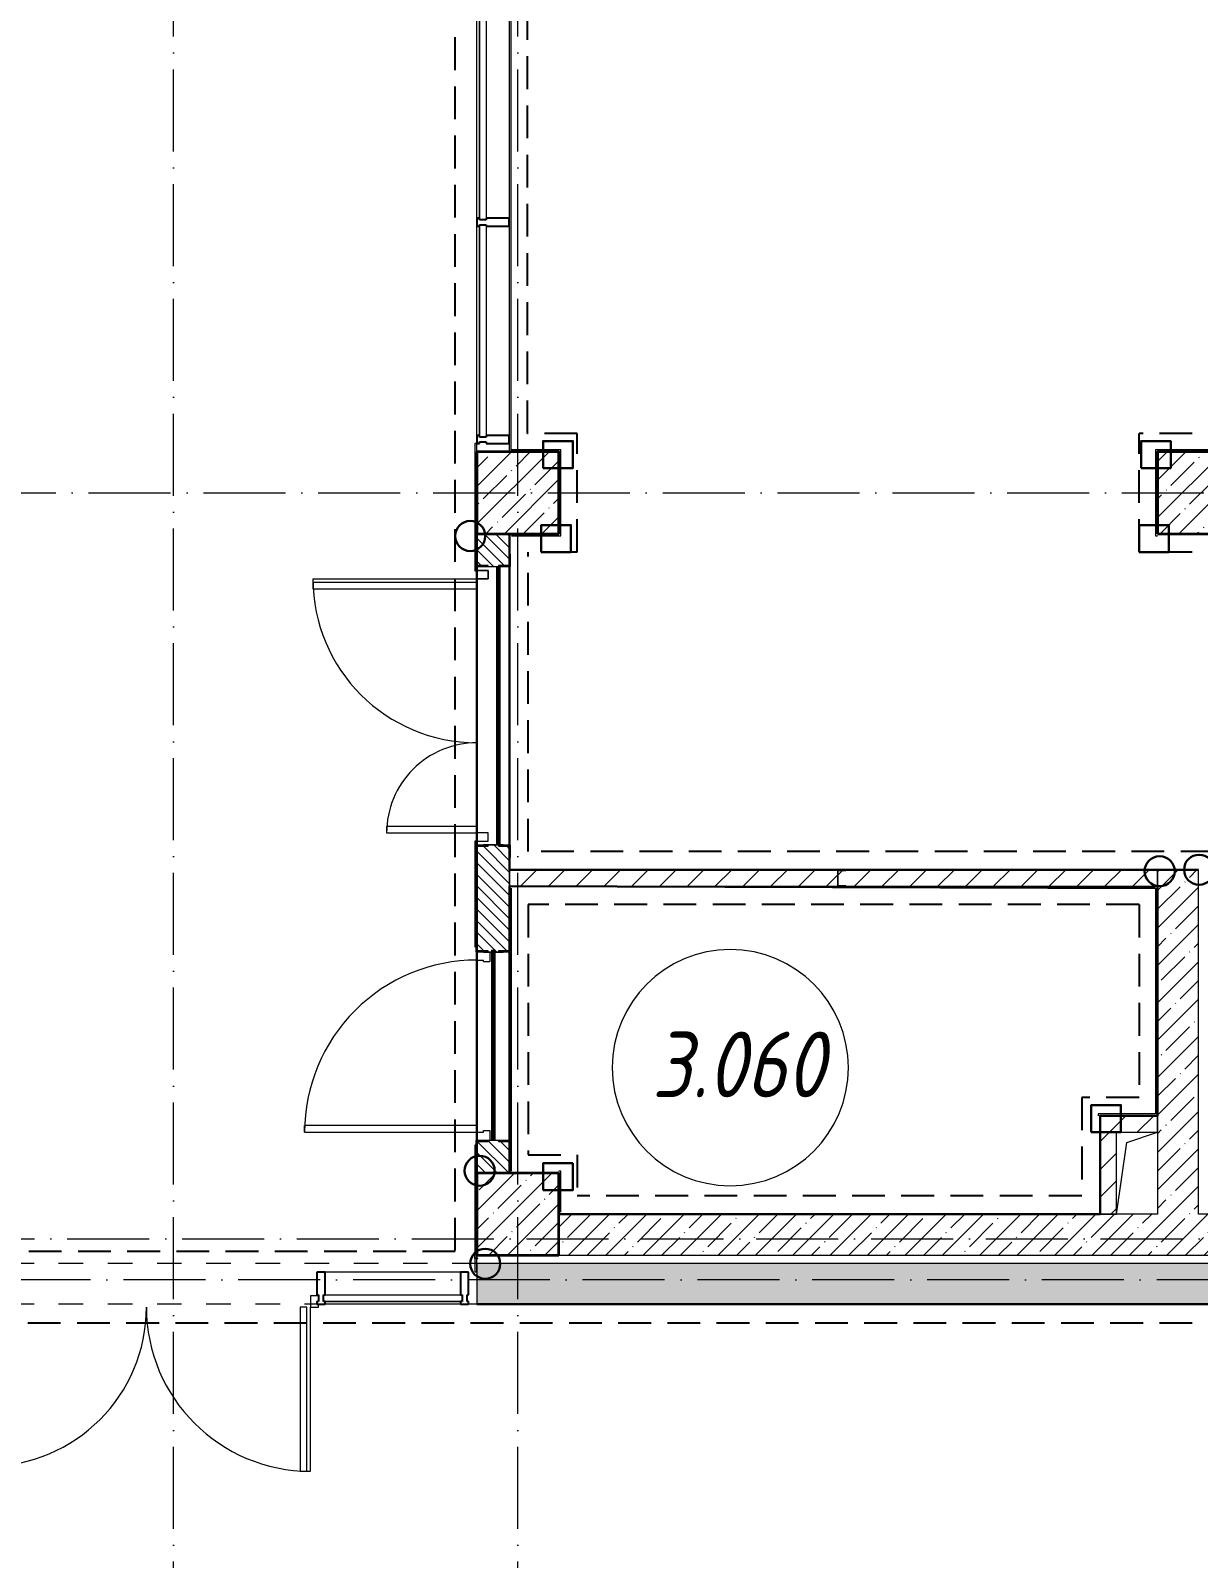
# Model space of a CAD drawing. Header units: millimetres. Extents: x -213536 to 1564669, y -45299 to 942238.
# Drawn here: x 439921 to 447042, y 434735 to 444054 of the extents above; entities that cross this region are included whole.
import ezdxf

# ---------------------------------------------------------------- set-up
doc = ezdxf.new("R2010")
doc.units = ezdxf.units.MM
for name, pattern in [('50_200_ШТРИХ_1Т_ш5_п1_п1_', [700, 500, -100, 0, -100]), ('Штрих короткий', [300, 150, -150]), ('Штриховая _2 мм - 1 мм_', [300, 200, -100])]:
    doc.linetypes.add(name, pattern=pattern)
for name, color, linetype, lineweight in [('0-1', 7, 'Continuous', 5), ('0-2', 7, 'Continuous', 9), ('2) ПГП 4м', 4, 'Continuous', 30), ('2.2) ПГП двери 2.4 -', 134, 'Continuous', 60), ('3) ЖБ 4м', 3, 'Continuous', 30), ('4) Метл уголки', 6, 'Continuous', 30), ('5) Швы', 2, 'Continuous', 30), ('Двери', 7, 'Continuous', 9), ('Импосты витража', 7, 'Continuous', 9), ('Импосты витража-1', 7, 'Continuous', 25), ('Каркас_Импост', 7, 'Continuous', 13), ('Марки помещений', 7, 'Continuous', 9), ('Несущие колонны', 7, 'Continuous', 9), ('Несущие колонны-1', 7, 'Continuous', 35), ('Обобщенные модели', 7, 'Continuous', 9), ('Оси-2', 7, '50_200_ШТРИХ_1Т_ш5_п1_п1_', 9), ('Остекление-1', 7, 'Continuous', 9), ('Открывание-1', 7, 'Continuous', 9), ('Панель', 7, 'Continuous', 13), ('Перемычка-1', 7, 'Штрих короткий', 9), ('Стены-1', 7, 'Continuous', 13), ('Штриховка разреза-1', 7, 'Continuous', 9), ('Элементы узлов', 7, 'Continuous', 9)]:
    doc.layers.add(name, color=color, linetype=linetype, lineweight=lineweight)
doc.layers.add('СТ-1_1', color=7, linetype='Штриховая _2 мм - 1 мм_', lineweight=90, true_color=0x888888)
doc.layers.get('0-2').off()
doc.styles.add('ISOCPEUR_I_2', font='isocpeui.ttf', dxfattribs={"width": 0.85, "height": 2.3})
pattern_1 = [(45, (0, 0), (-114.04925, 114.04925), []), (45, (114.05, 0), (-114.04925, 114.04925), [201.612, -40.322, 3.353, -36.97])]
pattern_2 = [(45, (0, 0), (-84.8528, 84.8528), [])]

# ---------------------------------------------------------------- blocks, each defined once
blk = doc.blocks.new('Ось 3 этаж')
at = {"layer": 'Оси-2'}
for p, q in [((440792.1, 423014.8), (440792.1, 477896.8)), ((442892.1, 423014.8), (442892.1, 477896.8)), ((428373.3, 441235.4), (459092.1, 441235.4)), ((429643.3, 436685.4), (456492.1, 436685.4)), ((536900.4, 436435.4), (428373.3, 436435.4))]:
    blk.add_line(p, q, dxfattribs=at)
blk = doc.blocks.new('BSC_Колонна _Прямоугольная - 500х500-V123-АИ2_03_План отделки стен 3-го этажа _Часть 2_')
at = {"layer": 'Несущие колонны'}
h = blk.add_hatch(dxfattribs=at)
h.set_pattern_fill('FP_113', color=256, style=0, pattern_type=2)
h.set_pattern_definition([(45, (-12200, -11600), (-114.0493, 114.0493), []), (45, (-12085.95, -11600), (-114.0493, 114.0493), [201.612, -40.322, 3.353, -36.97])])
h.paths.add_polyline_path([(-250, -250), (250, -250), (250, 250), (-250, 250)], flags=0)
at = {"layer": 'Несущие колонны-1'}
for p, q in [((250, 250), (-250, 250)), ((-250, 250), (-250, -250)), ((250, -250), (250, 250)), ((-250, -250), (250, -250))]:
    blk.add_line(p, q, dxfattribs=at)
blk = doc.blocks.new('BSC_Колонна _Прямоугольная - 500х700-V155-АИ2_03_План отделки стен 3-го этажа _Часть 2_')
at = {"layer": 'Несущие колонны'}
h = blk.add_hatch(dxfattribs=at)
h.set_pattern_fill('FP_144', color=256, style=0, pattern_type=2)
h.set_pattern_definition([(315, (-16000, 16450), (114.0493, 114.0493), []), (315, (-16000, 16335.95), (114.0493, 114.0493), [201.612, -40.322, 3.353, -36.97])])
h.paths.add_polyline_path([(-250, -350), (250, -350), (250, 350), (-250, 350), (-250, 4.4)], flags=0)
at = {"layer": 'Несущие колонны-1'}
for p, q in [((250, 350), (-250, 350)), ((-250, 350), (-250, -350)), ((250, -350), (250, 350)), ((-250, -350), (250, -350))]:
    blk.add_line(p, q, dxfattribs=at)
blk = doc.blocks.new('Дверь_СКБ_1Ст_Внутренняя_ШЕР - СОШ_Д-15__Дв_1150x2100h_Кладовые инвентаря_EI30-28689214-АИ2_03_План отделки стен 3-го этажа _Часть 2_')
at = {"layer": 'Каркас_Импост'}
for p, q in [((-512.5, 100), (-562.5, 100)), ((-512.5, 100), (-512.5, 60)), ((587.5, 100), (537.5, 100)), ((537.5, 100), (537.5, 60)), ((587.5, 100), (587.5, 20)), ((-562.5, 31), (-562.5, 20)), ((-502.5, 20), (-562.5, 20)), ((-512.5, 60), (-502.5, 60)), ((-502.5, 60), (-502.5, 20)), ((527.5, 60), (537.5, 60)), ((527.5, 60), (527.5, 20)), ((587.5, 20), (527.5, 20))]:
    blk.add_line(p, q, dxfattribs=at)
at = {"layer": 'Открывание-1'}
blk.add_arc((-512.5, 100), 1050, 360, 90, dxfattribs=at)
at = {"layer": 'Панель'}
for p, q in [((-512.5, 1150), (-472.5, 1150)), ((-512.5, 1150), (-512.5, 100)), ((-472.5, 100), (-472.5, 1150)), ((-512.5, 100), (-472.5, 100))]:
    blk.add_line(p, q, dxfattribs=at)
blk = doc.blocks.new('Проем_Дверь_Прямоугольный - 1700х2400h_дверные проемы-28704395-АИ2_03_План отделки стен 3-го этажа _Часть 2_')
at = {"layer": 'Перемычка-1'}
for p, q in [((850, 100), (-850, 100)), ((850, -100), (-850, -100))]:
    blk.add_line(p, q, dxfattribs=at)
blk = doc.blocks.new('PNS_Панель прямоугольная2 - Нр_Стекло - 40мм-28950638-АИ2_03_План отделки стен 3-го этажа _Часть 2_')
at = {"layer": 'Остекление-1'}
for p, q in [((-637.5, 40), (637.5, 40)), ((-647.5, 0), (647.5, 0)), ((637.5, 0), (-637.5, 0))]:
    blk.add_line(p, q, dxfattribs=at)
blk = doc.blocks.new('Прямоугольный импост - Импост структурный с накладкой - 180мм-27189186-АИ2_03_План отделки стен 3-го этажа _Часть 2_')
at = {"layer": 'Импосты витража'}
blk.add_line((11950, 17675), (11950, 18950), dxfattribs=at)
blk = doc.blocks.new('Прямоугольный импост - Импост структурный с накладкой - 180мм-26940403-АИ2_03_План отделки стен 3-го этажа _Часть 2_')
at = {"layer": 'Импосты витража-1'}
for p, q in [((-25, 0), (-25, 17)), ((-25, 17), (25, 17)), ((-15, 0), (-25, 0)), ((-15, -40), (-15, 0)), ((25, 0), (15, 0)), ((15, 0), (15, -40)), ((25, 17), (25, 0)), ((-25, -180), (-25, -40)), ((-25, -40), (-15, -40)), ((15, -40), (25, -40)), ((25, -40), (25, -180)), ((25, -180), (-25, -180))]:
    blk.add_line(p, q, dxfattribs=at)
blk = doc.blocks.new('Дверь_Витражная_СКБ_2Ст2 - ДВВ_ДАО_СОШ_Коридор_отсек-35586415-АИ2_03_План отделки стен 3-го этажа _Часть 2_')
at = {"layer": 'Двери'}
for p, q in [((-985, -1005), (-985, -35)), ((985, -1035), (985, -35))]:
    blk.add_line(p, q, dxfattribs=at)
for centre, radius, start, end in [((-985, -35), 970, 270, 0), ((985, -35), 1000, 180, 270)]:
    blk.add_arc(centre, radius, start, end, dxfattribs=at)
at = {"layer": 'Элементы узлов'}
for p, q in [((-1035, 35), (-985, 35)), ((-985, 35), (-1035, 35)), ((-985, 35), (-985, -35)), ((-985, -35), (-985, 35)), ((1035, 35), (985, 35)), ((985, 35), (985, -35)), ((1035, 35), (985, 35)), ((985, 35), (985, -35)), ((-1035, -35), (-1035, -17)), ((-1035, -17), (-1035, -35)), ((-985, -35), (-1035, -35)), ((-1035, -35), (-985, -35)), ((-945, -35), (-985, -35)), ((-985, -35), (-985, -1005)), ((-945, -1005), (-945, -35)), ((923, -35), (923, -1035)), ((963, -35), (923, -35)), ((963, -1035), (963, -35)), ((985, -35), (1035, -35)), ((985, -35), (1035, -35)), ((1035, -35), (1035, -17)), ((1035, -35), (1035, -17)), ((-985, -1005), (-945, -1005)), ((923, -1035), (963, -1035))]:
    blk.add_line(p, q, dxfattribs=at)
blk = doc.blocks.new('PNS_Панель прямоугольная2 - Нр_Стекло - 40мм-26940512-АИ2_03_План отделки стен 3-го этажа _Часть 2_')
at = {"layer": 'Остекление-1'}
for p, q in [((-412.5, 40), (412.5, 40)), ((-422.5, 0), (422.5, 0)), ((412.5, 0), (-412.5, 0))]:
    blk.add_line(p, q, dxfattribs=at)
blk = doc.blocks.new('Прямоугольный импост - Импост структурный с накладкой - 180мм-26940402-АИ2_03_План отделки стен 3-го этажа _Часть 2_')
at = {"layer": 'Импосты витража-1'}
for p, q in [((-25, 0), (-25, 17)), ((-25, 17), (25, 17)), ((-15, 0), (-25, 0)), ((-15, -40), (-15, 0)), ((25, 0), (15, 0)), ((15, 0), (15, -40)), ((25, 17), (25, 0)), ((-25, -180), (-25, -40)), ((-25, -40), (-15, -40)), ((15, -40), (25, -40)), ((25, -40), (25, -180)), ((25, -180), (-25, -180))]:
    blk.add_line(p, q, dxfattribs=at)
blk = doc.blocks.new('Прямоугольный импост - Импост структурный с накладкой - 180мм-23818297-АИ2_03_План отделки стен 3-го этажа _Часть 2_')
at = {"layer": 'Импосты витража'}
for p, q in [((11850, 11247), (11025, 11247)), ((11850, 11050), (11025, 11050))]:
    blk.add_line(p, q, dxfattribs=at)
blk = doc.blocks.new('Проем_Дверь_Прямоугольный - 4000х2400h_витражные проемы-26940178-АИ2_03_План отделки стен 3-го этажа _Часть 2_')
at = {"layer": 'Перемычка-1'}
for p, q in [((2000, 125), (-2000, 125)), ((2000, -125), (-2000, -125))]:
    blk.add_line(p, q, dxfattribs=at)
blk = doc.blocks.new('154_Фахверк_СКБ_Швеллер - Тип_100_3960-28318856-АИ2_03_План отделки стен 3-го этажа _Часть 2_')
at = {"layer": 'Обобщенные модели'}
for p, q in [((175, 50), (125, 50)), ((125, 50), (125, -50)), ((128, 47), (175, 47)), ((128, -47), (128, 47)), ((175, 47), (175, 50)), ((125, -50), (175, -50)), ((175, -47), (128, -47)), ((175, -50), (175, -47))]:
    blk.add_line(p, q, dxfattribs=at)
blk = doc.blocks.new('154_Стойка_СКБ_Уголок - СМ-2180_200-28268025-АИ2_03_План отделки стен 3-го этажа _Часть 2_')
at = {"layer": 'Обобщенные модели'}
for p, q in [((125, 156), (125, 81)), ((200, 156), (125, 156)), ((131, 81), (131, 150)), ((131, 150), (200, 150)), ((200, 150), (200, 156)), ((125, 81), (131, 81)), ((131, 19), (125, 19)), ((125, 19), (125, -56)), ((131, -50), (131, 19)), ((125, -56), (200, -56)), ((200, -50), (131, -50)), ((200, -56), (200, -50))]:
    blk.add_line(p, q, dxfattribs=at)
blk = doc.blocks.new('Стойка_Влож_Полоса боковая - Полоса-28213942-АИ2_03_План отделки стен 3-го этажа _Часть 2_')
at = {"layer": 'Обобщенные модели'}
for p, q in [((-5, 60), (0, 60)), ((-5, -60), (-5, 60)), ((0, 31), (0, -31)), ((0, -60), (-5, -60))]:
    blk.add_line(p, q, dxfattribs=at)
blk = doc.blocks.new('Фахверк_СКБ_Уголок - 200_3550_зеркало-28264001-АИ2_03_План отделки стен 3-го этажа _Часть 2_')
at = {"layer": 'Обобщенные модели'}
for p, q in [((200, 156), (125, 156)), ((125, 156), (125, 81)), ((131, 81), (131, 150)), ((131, 150), (200, 150)), ((200, 150), (200, 156)), ((125, 81), (131, 81)), ((131, 19), (125, 19)), ((125, 19), (125, -56)), ((131, -50), (131, 19)), ((125, -56), (200, -56)), ((200, -50), (131, -50)), ((200, -56), (200, -50))]:
    blk.add_line(p, q, dxfattribs=at)
blk = doc.blocks.new('154_Стойка_СКБ_Уголок - СМ-2480_200-28346303-АИ2_03_План отделки стен 3-го этажа _Часть 2_')
at = {"layer": 'Обобщенные модели'}
for p, q in [((125, 156), (125, 81)), ((200, 156), (125, 156)), ((131, 81), (131, 150)), ((131, 150), (200, 150)), ((200, 150), (200, 156)), ((125, 81), (131, 81)), ((131, 19), (125, 19)), ((125, 19), (125, -56)), ((131, -50), (131, 19)), ((125, -56), (200, -56)), ((200, -50), (131, -50)), ((200, -56), (200, -50))]:
    blk.add_line(p, q, dxfattribs=at)
blk = doc.blocks.new('AR_Отверстие прямоугольное _в плите_ - AR_Отверстие прямоугольное _в плите_-V252-АИ2_03_План отделки стен 3-го этажа _Часть 2_')
at = {"layer": 'Обобщенные модели'}
for p, q in [((-125, -250), (-62.5, 187.5)), ((-62.5, 187.5), (125, 250))]:
    blk.add_line(p, q, dxfattribs=at)
blk = doc.blocks.new('Проем_Дверь_Прямоугольный - 2800х2400h_витражные проемы-35317414-АИ2_03_План отделки стен 3-го этажа _Часть 2_')
at = {"layer": 'Перемычка-1'}
for p, q in [((1400, 100), (-1400, 100)), ((1400, -100), (-1400, -100))]:
    blk.add_line(p, q, dxfattribs=at)
blk = doc.blocks.new('Дверь_Витражная_СКБ_2Ст2 - ДВВ_ДАО_СОШ_Классы-V283-АИ2_03_План отделки стен 3-го этажа _Часть 2_')
at = {"layer": 'Двери'}
for p, q in [((775, 1035), (775, 35)), ((-775, 585), (-775, 35))]:
    blk.add_line(p, q, dxfattribs=at)
for centre, radius, start, end in [((775, 35), 1000, 90, 180), ((-775, 35), 550, 360, 90)]:
    blk.add_arc(centre, radius, start, end, dxfattribs=at)
at = {"layer": 'Элементы узлов'}
for p, q in [((753, 1035), (713, 1035)), ((713, 1035), (713, 35)), ((753, 35), (753, 1035)), ((-735, 585), (-775, 585)), ((-775, 585), (-775, 35)), ((-735, 35), (-735, 585)), ((-825, 35), (-825, -35)), ((-775, 35), (-825, 35)), ((-775, 35), (-825, 35)), ((-825, 35), (-825, -35)), ((-775, 35), (-735, 35)), ((-775, -35), (-775, 35)), ((-775, -35), (-775, 35)), ((713, 35), (753, 35)), ((775, -35), (775, 35)), ((775, 35), (823, 35)), ((775, 35), (775, -35)), ((823, 35), (775, 35)), ((825, 35), (825, -35)), ((825, -35), (825, 35)), ((-825, -35), (-775, -35)), ((-825, -35), (-775, -35)), ((825, -35), (775, -35)), ((775, -35), (825, -35))]:
    blk.add_line(p, q, dxfattribs=at)
blk = doc.blocks.new('0125-Р-ОО-Ш2-АР-о_23_10_2024_rvt-1-АИ2_03_План отделки стен 3-го этажа _Часть 2_')
at = {"layer": 'Несущие колонны'}
h = blk.add_hatch(dxfattribs=at)
h.set_pattern_fill('FP_2', color=256, style=0, pattern_type=2)
h.set_pattern_definition(pattern_1)
h.paths.add_polyline_path([(11950, 15750), (12450, 15750), (12450, 16250), (11950, 16250), (11950, 16189.5)], flags=0)
at = {"layer": 'Штриховка разреза-1'}
h = blk.add_hatch(dxfattribs=at)
h.set_pattern_fill('FP_1', color=256, style=0, pattern_type=2)
h.set_pattern_definition([(135, (0, 0), (-35.35534, -35.35534), [])])
h.paths.add_polyline_path([(12144, 11850), (12150, 11850), (12150, 12044), (12081, 12044), (12081, 12050), (12019, 12050), (12019, 12044), (11950, 12044), (11950, 11850)], flags=0)
h.paths.add_polyline_path([(12081, 13200), (12081, 13206), (12150, 13206), (12150, 13844), (12081, 13844), (12081, 13850), (12019, 13850), (12019, 13844), (11950, 13844), (11950, 13206), (12019, 13206), (12019, 13200)], flags=0)
h.paths.add_polyline_path([(12081, 15550), (12081, 15556), (12150, 15556), (12150, 15750), (11950, 15750), (11950, 15556), (12019, 15556), (12019, 15550)], flags=0)
h = blk.add_hatch(dxfattribs=at)
h.set_pattern_fill('FP_3', color=256, style=0, pattern_type=2)
h.set_pattern_definition(pattern_2)
h.paths.add_polyline_path([(16100, 13600), (16100, 13700), (14200, 13700), (14200, 13697), (14153, 13697), (14153, 13603), (14200, 13603), (14200, 13600), (14250, 13600)], flags=0)
h.paths.add_polyline_path([(14150, 13600), (14150, 13700), (12150, 13700), (12150, 13600), (12717.6, 13600)], flags=0)
h = blk.add_hatch(dxfattribs=at)
h.set_pattern_fill('FP_2', color=256, style=0, pattern_type=2)
h.set_pattern_definition(pattern_1)
h.paths.add_polyline_path([(16350, 11600), (16350, 13700), (16100, 13700), (16100, 11600)], flags=0)
h = blk.add_hatch(dxfattribs=at)
h.set_pattern_fill('FP_3', color=256, style=0, pattern_type=2)
h.set_pattern_definition(pattern_2)
h.paths.add_polyline_path([(15850, 11600), (15850, 12200), (15750, 12200), (15750, 11600)], flags=0)
h = blk.add_hatch(dxfattribs=at)
h.set_pattern_fill('FP_3', color=256, style=0, pattern_type=2)
h.set_pattern_definition(pattern_2)
h.paths.add_polyline_path([(16100, 12100), (16100, 12200), (15850, 12200), (15850, 12100)], flags=0)
h = blk.add_hatch(dxfattribs=at)
h.set_pattern_fill('FP_2', color=256, style=0, pattern_type=2)
h.set_pattern_definition(pattern_1)
h.paths.add_polyline_path([(25200, 11350), (25200, 11600), (21100, 11600), (21100, 11350), (23901.5, 11350)], flags=0)
h.paths.add_polyline_path([(19950, 11350), (19950, 11600), (12450, 11600), (12450, 11350), (16445.6, 11350)], flags=0)
h = blk.add_hatch(dxfattribs=at)
h.set_pattern_fill('FP_2', color=256, style=0, pattern_type=2)
h.set_pattern_definition(pattern_1)
h.paths.add_polyline_path([(23901.5, 11050), (25900, 11050), (25900, 11300), (21100, 11300), (21100, 11050)], flags=0)
h.paths.add_polyline_path([(19950, 11050), (19950, 11300), (11950, 11300), (11950, 11050), (16445.6, 11050)], flags=0)
h.paths.add_polyline_path([(7950, 11050), (7950, 11300), (400, 11300), (400, 11050), (5261.7, 11050)], flags=0)
at = {"layer": 'Несущие колонны-1'}
for p, q in [((12450, 16250), (11950, 16250)), ((11950, 16250), (11950, 15750)), ((12450, 15750), (12450, 16250)), ((11950, 15750), (12450, 15750))]:
    blk.add_line(p, q, dxfattribs=at)
at = {"layer": 'Стены-1'}
for p, q in [((11950, 15750), (11950, 15625)), ((12150, 15750), (11950, 15750)), ((12150, 15625), (12150, 15750)), ((12019, 15550), (12081, 15550)), ((11950, 13775), (11950, 13275)), ((12150, 13275), (12150, 13775)), ((14150, 13700), (12150, 13700)), ((12150, 13700), (12150, 13600)), ((16100, 13700), (14200, 13700)), ((16100, 13700), (16100, 11600)), ((16350, 13700), (16100, 13700)), ((16100, 13600), (16100, 13700)), ((16350, 11600), (16350, 13700)), ((12150, 13600), (14150, 13600)), ((14200, 13600), (16100, 13600)), ((15850, 12200), (15750, 12200)), ((15750, 12200), (15750, 11600)), ((16100, 12200), (15850, 12200)), ((16100, 12100), (16100, 12200)), ((12081, 12050), (12019, 12050)), ((15850, 11600), (15850, 12100)), ((15850, 12100), (16100, 12100)), ((11950, 11975), (11950, 11850)), ((12150, 11850), (12150, 11975)), ((16100, 11600), (12450, 11600)), ((15750, 11600), (15850, 11600)), ((18800, 11600), (16350, 11600)), ((19950, 11300), (11950, 11300)), ((11950, 11300), (11950, 11050)), ((12450, 11350), (19950, 11350)), ((11950, 11050), (19950, 11050))]:
    blk.add_line(p, q, dxfattribs=at)
at = {"layer": '0-2'}
for name, p, rotation in [('Проем_Дверь_Прямоугольный - 2800х2400h_витражные проемы-35317414-АИ2_03_План отделки стен 3-го этажа _Часть 2_', (12050, 17650), 269.9999999999999), ('PNS_Панель прямоугольная2 - Нр_Стекло - 40мм-28950638-АИ2_03_План отделки стен 3-го этажа _Часть 2_', (11967, 18312.5), 269.999999999999), ('PNS_Панель прямоугольная2 - Нр_Стекло - 40мм-28950638-АИ2_03_План отделки стен 3-го этажа _Часть 2_', (11967, 16987.5), 269.999999999999), ('BSC_Колонна _Прямоугольная - 500х700-V155-АИ2_03_План отделки стен 3-го этажа _Часть 2_', (16450, 16000), 89.9999999999999), ('Фахверк_СКБ_Уголок - 200_3550_зеркало-28264001-АИ2_03_План отделки стен 3-го этажа _Часть 2_', (12100, 15425), 89.99999999999993), ('Дверь_Витражная_СКБ_2Ст2 - ДВВ_ДАО_СОШ_Классы-V283-АИ2_03_План отделки стен 3-го этажа _Часть 2_', (11985, 14700), 89.99999999999676), ('Проем_Дверь_Прямоугольный - 1700х2400h_дверные проемы-28704395-АИ2_03_План отделки стен 3-го этажа _Часть 2_', (12050, 14700), 269.9999999999999), ('154_Стойка_СКБ_Уголок - СМ-2480_200-28346303-АИ2_03_План отделки стен 3-го этажа _Часть 2_', (12000, 13975), 269.9999999999999), ('Стойка_Влож_Полоса боковая - Полоса-28213942-АИ2_03_План отделки стен 3-го этажа _Часть 2_', (12050, 13850), 269.9999999999999), ('154_Стойка_СКБ_Уголок - СМ-2180_200-28268025-АИ2_03_План отделки стен 3-го этажа _Часть 2_', (12100, 13075), 89.99999999999993), ('Дверь_СКБ_1Ст_Внутренняя_ШЕР - СОШ_Д-15__Дв_1150x2100h_Кладовые инвентаря_EI30-28689214-АИ2_03_План отделки стен 3-го этажа _Часть 2_', (12050, 12612.5), 89.99999999999993), ('Стойка_Влож_Полоса боковая - Полоса-28213942-АИ2_03_План отделки стен 3-го этажа _Часть 2_', (12050, 13200), 89.99999999999993), ('Фахверк_СКБ_Уголок - 200_3550_зеркало-28264001-АИ2_03_План отделки стен 3-го этажа _Часть 2_', (12000, 12175), 269.9999999999999)]:
    blk.add_blockref(name, p, dxfattribs=dict(at, rotation=rotation))
for name, p in [('Прямоугольный импост - Импост структурный с накладкой - 180мм-27189186-АИ2_03_План отделки стен 3-го этажа _Часть 2_', (0, 0)), ('Прямоугольный импост - Импост структурный с накладкой - 180мм-27189186-АИ2_03_План отделки стен 3-го этажа _Часть 2_', (0, -1325)), ('154_Фахверк_СКБ_Швеллер - Тип_100_3960-28318856-АИ2_03_План отделки стен 3-го этажа _Часть 2_', (14025, 13650)), ('AR_Отверстие прямоугольное _в плите_ - AR_Отверстие прямоугольное _в плите_-V252-АИ2_03_План отделки стен 3-го этажа _Часть 2_', (15975, 11850)), ('BSC_Колонна _Прямоугольная - 500х500-V123-АИ2_03_План отделки стен 3-го этажа _Часть 2_', (12200, 11600)), ('Проем_Дверь_Прямоугольный - 4000х2400h_витражные проемы-26940178-АИ2_03_План отделки стен 3-го этажа _Часть 2_', (9950, 11175)), ('Прямоугольный импост - Импост структурный с накладкой - 180мм-23818297-АИ2_03_План отделки стен 3-го этажа _Часть 2_', (0, 0)), ('Дверь_Витражная_СКБ_2Ст2 - ДВВ_ДАО_СОШ_Коридор_отсек-35586415-АИ2_03_План отделки стен 3-го этажа _Часть 2_', (9950, 11067)), ('PNS_Панель прямоугольная2 - Нр_Стекло - 40мм-26940512-АИ2_03_План отделки стен 3-го этажа _Часть 2_', (11437.5, 11067))]:
    blk.add_blockref(name, p, dxfattribs=at)
at = {"layer": '0-2', "extrusion": (0, 0, -1)}
for name, p, rotation in [('Прямоугольный импост - Импост структурный с накладкой - 180мм-26940403-АИ2_03_План отделки стен 3-го этажа _Часть 2_', (-11967, 17650), 270.000000000001), ('Прямоугольный импост - Импост структурный с накладкой - 180мм-26940403-АИ2_03_План отделки стен 3-го этажа _Часть 2_', (-11967, 16325), 270.000000000001), ('Прямоугольный импост - Импост структурный с накладкой - 180мм-26940402-АИ2_03_План отделки стен 3-го этажа _Часть 2_', (-11000, 11067), 180), ('Прямоугольный импост - Импост структурный с накладкой - 180мм-26940403-АИ2_03_План отделки стен 3-го этажа _Часть 2_', (-11875, 11067), 180)]:
    blk.add_blockref(name, p, dxfattribs=dict(at, rotation=rotation))
blk = doc.blocks.new('101_Уголок настенный вертикальный_Металл-ПМЮ-02_ - ДШ-2_Накладной профиль для деформационного шва Гидроконтур ПСН-100 белый _для 50мм шва_-20405996-АИ2_03_План отделки стен 3-го этажа _Часть 2_')
at = {"layer": 'Обобщенные модели'}
for p, q in [((145, 8), (125, 8)), ((125, 8), (125, -12)), ((127, -12), (127, 6)), ((127, 6), (145, 6)), ((145, 6), (145, 8)), ((125, -12), (127, -12))]:
    blk.add_line(p, q, dxfattribs=at)
blk = doc.blocks.new('AI_Марка_Помещение_х1__Общий_E___ISO-2_1K_ - Номер-16210215-АИ2_03_План отделки стен 3-го этажа _Часть 2_')
at = {"layer": 'Марки помещений'}
for start, end in [(360, 180), (180, 360)]:
    blk.add_arc((0.039, 0.312), 2.4, start, end, dxfattribs=at)
blk = doc.blocks.new('3этНиз')
at = {"layer": 'СТ-1_1', "lineweight": 25}
for p, q in [((442510.1, 436613.4), (442510.1, 444173.4)), ((442951.1, 441597.4), (442951.1, 444173.4)), ((443254.1, 441597.4), (442951.1, 441597.4)), ((443254.1, 440873.4), (443254.1, 441597.4)), ((447604.1, 441597.4), (446680.1, 441597.4)), ((446680.1, 440873.4), (446680.1, 441597.4)), ((442954.1, 439047.4), (442954.1, 440873.4)), ((443254.1, 440873.4), (442954.1, 440873.4)), ((447604.1, 440873.4), (446680.1, 440873.4)), ((450134.1, 439047.4), (442954.1, 439047.4)), ((446680.1, 438723.4), (442954.1, 438723.4)), ((442954.1, 438723.4), (442954.1, 437197.4)), ((446680.1, 438723.4), (446680.1, 437547.4)), ((446680.1, 437547.4), (446330.1, 437547.4)), ((446330.1, 437547.4), (446330.1, 436947.4)), ((442954.1, 437197.4), (443254.1, 437197.4)), ((443254.1, 437197.4), (443254.1, 436947.4)), ((446330.1, 436947.4), (443254.1, 436947.4)), ((442510.1, 436608.4), (438742.1, 436608.4)), ((431204.1, 436173.4), (458730.1, 436173.4))]:
    blk.add_line(p, q, dxfattribs=at)
at = {"layer": 'Стены-1'}
for p, q in [((442839.1, 444285.4), (442839.1, 441485.4)), ((442851.1, 441497.4), (442851.1, 444273.4)), ((442642.1, 441535.4), (442630.1, 441535.4)), ((442630.1, 441535.4), (442630.1, 440758.4)), ((442642.1, 440860.4), (442642.1, 441535.4)), ((442839.1, 441485.4), (443142.1, 441485.4)), ((443154.1, 441497.4), (442851.1, 441497.4)), ((443142.1, 441485.4), (443142.1, 440985.4)), ((443154.1, 440973.4), (443154.1, 441497.4)), ((447504.1, 441497.4), (446780.1, 441497.4)), ((446780.1, 441497.4), (446780.1, 440973.4)), ((443142.1, 440985.4), (442854.1, 440985.4)), ((442854.1, 440973.4), (443154.1, 440973.4)), ((446780.1, 440973.4), (446792.1, 440973.4)), ((442630.1, 440758.4), (442642.1, 440758.4)), ((442642.1, 440758.4), (442642.1, 440785.4)), ((442642.1, 439110.4), (442630.1, 439110.4)), ((442630.1, 439110.4), (442630.1, 438465.4)), ((442642.1, 439085.4), (442642.1, 439110.4)), ((442642.1, 438510.4), (442642.1, 439010.4)), ((446792.1, 438835.4), (446780.1, 438835.4)), ((446792.1, 437435.4), (446792.1, 438835.4)), ((442842.1, 438823.4), (442842.1, 438510.4)), ((442854.1, 437097.4), (442854.1, 438823.4)), ((446780.1, 438823.4), (446780.1, 437447.4)), ((442630.1, 438465.4), (442636.1, 438465.4)), ((442842.1, 438435.4), (442842.1, 437285.4)), ((446780.1, 437447.4), (446430.1, 437447.4)), ((446430.1, 437447.4), (446430.1, 437435.4)), ((446442.1, 437435.4), (446792.1, 437435.4)), ((442636.1, 437255.4), (442630.1, 437255.4)), ((442630.1, 437255.4), (442630.1, 436483.9)), ((442642.1, 437085.4), (442642.1, 437210.4)), ((442842.1, 437210.4), (442842.1, 437085.4)), ((443154.1, 437097.4), (443142.1, 437097.4)), ((443154.1, 436847.4), (443154.1, 437097.4)), ((442642.1, 436483.9), (442642.1, 436585.4)), ((442630.1, 436483.9), (442642.1, 436483.9))]:
    blk.add_line(p, q, dxfattribs=at)
at = {"layer": '0-1'}
blk.add_blockref('0125-Р-ОО-Ш2-АР-о_23_10_2024_rvt-1-АИ2_03_План отделки стен 3-го этажа _Часть 2_', (430692.1, 425235.4), dxfattribs=at)
at = {"layer": 'Марки помещений', "color": 3, "xscale": 300, "yscale": 300, "zscale": 99.99999999999993}
blk.add_blockref('AI_Марка_Помещение_х1__Общий_E___ISO-2_1K_ - Номер-16210215-АИ2_03_План отделки стен 3-го этажа _Часть 2_', (444175.6, 437635.4), dxfattribs=at)
at = {"layer": 'Обобщенные модели', "rotation": 89.99999999999993}
blk.add_blockref('101_Уголок настенный вертикальный_Металл-ПМЮ-02_ - ДШ-2_Накладной профиль для деформационного шва Гидроконтур ПСН-100 белый _для 50мм шва_-20405996-АИ2_03_План отделки стен 3-го этажа _Часть 2_', (442636.1, 436438.9), dxfattribs=at)
at = {"layer": 'Марки помещений', "color": 114, "true_color": 0x139b48, "insert": (443709.5, 437948.4), "char_height": 400, "width": 785.654, "attachment_point": 1, "style": 'ISOCPEUR_I_2'}
blk.add_mtext('3.060', dxfattribs=at)

msp = doc.modelspace()

# ---------------------------------------------------------------- linework, layer by layer
at = {"layer": '2) ПГП 4м'}
for points in [[(442642.1, 437085.4), (442642.1, 440985.4)], [(446792.1, 438935.4), (442842.1, 438935.4), (442842.1, 440985.4)], [(442842.1, 437085.4), (442842.1, 438835.4), (446780.1, 438823.4)], [(446442.1, 436835.4), (446442.1, 437435.4), (446792.1, 437435.4)]]:
    msp.add_lwpolyline(points, dxfattribs=at)
at = {"layer": '2.2) ПГП двери 2.4 -'}
for points in [[(442773.1, 439085.4), (442773.1, 440785.4)], [(442742.1, 438447.4), (442742.1, 437285.4)]]:
    msp.add_lwpolyline(points, dxfattribs=at)
at = {"layer": '3) ЖБ 4м'}
for points in [[(442642.1, 440985.4), (442642.1, 441485.4)], [(442892.1, 441485.4), (443142.1, 441485.4), (443142.1, 440985.4), (442842.1, 440985.4)], [(446792.1, 438935.4), (447042.1, 438935.4)], [(446792.1, 437435.4), (446792.1, 438835.4)], [(442642.1, 436585.4), (442642.1, 437085.4)], [(442842.1, 437085.4), (443142.1, 437085.4), (443142.1, 436835.4), (446442.1, 436835.4)], [(442642.1, 436285.4), (458842.1, 436285.4), (458842.1, 436035.4), (459342.1, 436035.4), (459342.1, 436285.4)]]:
    msp.add_lwpolyline(points, dxfattribs=at)
msp.add_lwpolyline([(446792.1, 440985.4), (447492.1, 440985.4), (447492.1, 441485.4), (446792.1, 441485.4)], close=True, dxfattribs=at)
at = {"layer": '4) Метл уголки'}
for points in [[(443046.4, 441385.4), (443227.6, 441385.4), (443227.6, 441550.2), (443046.4, 441550.2)], [(446692.1, 441385.4), (446873.4, 441385.4), (446873.4, 441550.2), (446692.1, 441550.2)], [(443034.4, 440873.4), (443215.6, 440873.4), (443215.6, 441038.2), (443034.4, 441038.2)], [(446680.1, 440873.4), (446861.4, 440873.4), (446861.4, 441038.2), (446680.1, 441038.2)], [(446388.5, 437336.1), (446569.8, 437336.1), (446569.8, 437500.8), (446388.5, 437500.8)], [(443045.8, 436981.4), (443227, 436981.4), (443227, 437146.1), (443045.8, 437146.1)]]:
    msp.add_lwpolyline(points, close=True, dxfattribs=at)
at = {"layer": '5) Швы'}
for centre in [(442601.7, 440971.7), (446805.8, 438927.1), (447046.1, 438936.1), (442659, 437100.2), (442693.5, 436532.9)]:
    msp.add_circle(centre, 91.6, dxfattribs=at)

# ---------------------------------------------------------------- block references
at = {"color": 5, "lineweight": 30}
msp.add_blockref('Ось 3 этаж', (0, 0), dxfattribs=at)
at = {"layer": '3) ЖБ 4м'}
msp.add_blockref('3этНиз', (0, 0), dxfattribs=at)

# ---------------------------------------------------------------- texts
at = {"layer": 'Марки помещений', "color": 114, "true_color": 0x139b48, "insert": (443710.3, 437948.3), "char_height": 400, "width": 785.654, "attachment_point": 1, "style": 'ISOCPEUR_I_2'}
msp.add_mtext('3.060', dxfattribs=at)

doc.saveas('drawing.dxf')
